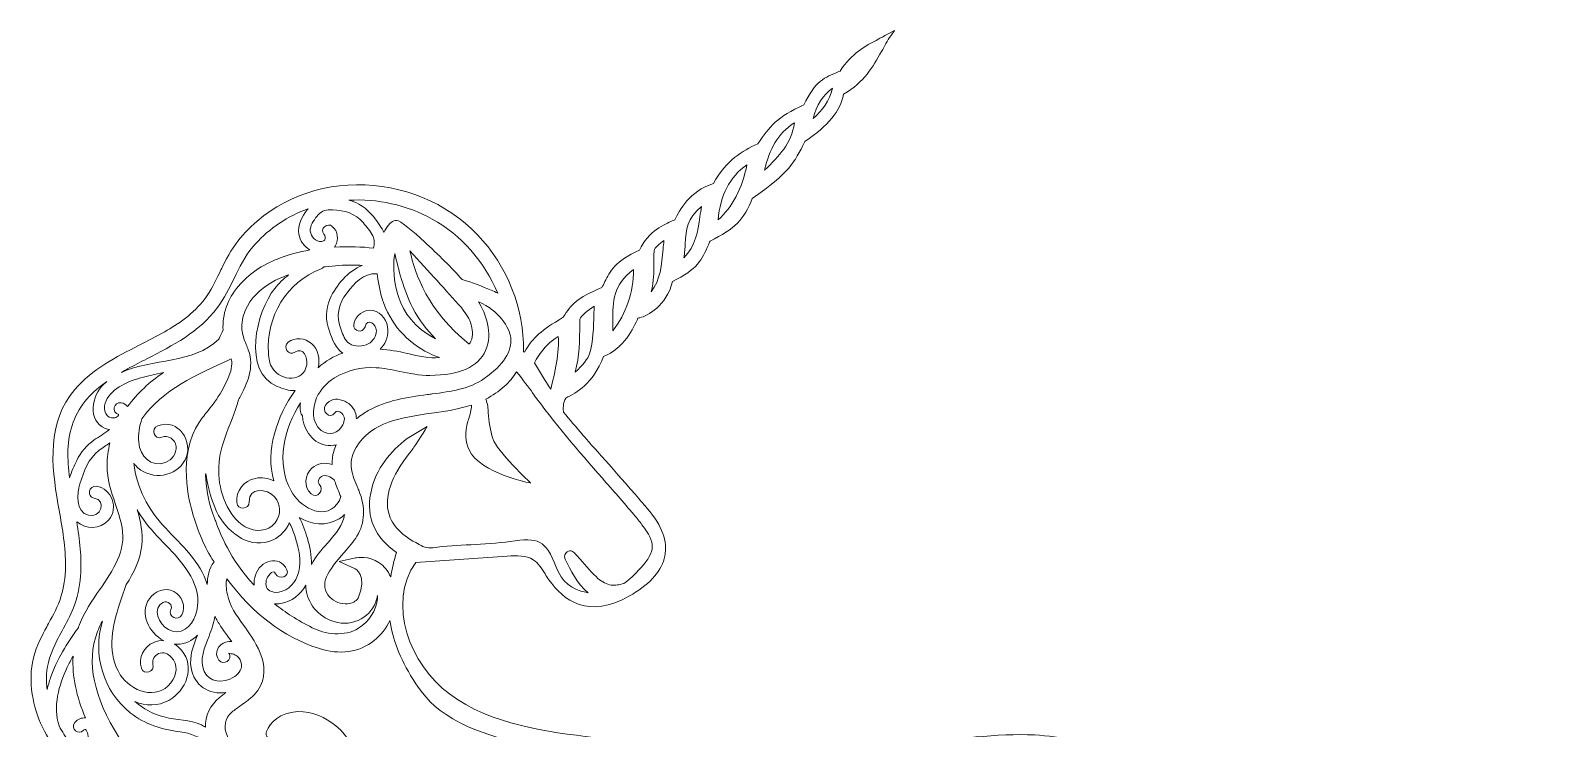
# Model space of a CAD drawing. Header units: millimetres. Extents: x -506 to 1905, y 150 to 589.
# Drawn here: x -85 to 295.2, y 409.1 to 584.1 of the extents above; entities that cross this region are included whole.
import ezdxf

# ---------------------------------------------------------------- set-up
doc = ezdxf.new("R2010")
doc.units = ezdxf.units.MM
doc.header["$MEASUREMENT"] = 0
doc.layers.add('Layer 3', color=7, linetype='Continuous')

msp = doc.modelspace()

# ---------------------------------------------------------------- linework, layer by layer
at = {"layer": 'Layer 3', "lineweight": 0}
for points, knots in [([(295.5, 248.21), (293.46, 256), (285.79, 261.41), (278.04, 260.54), (276.27, 260.34), (274.54, 259.77), (272.9, 258.85), (272.65, 258.71), (272.63, 258.49), (272.63, 258.4), (272.65, 258.02), (273.02, 257.85), (274.11, 257.37), (276.19, 256.44), (280.52, 254.51), (282.02, 250.46), (283.47, 246.56), (282.48, 242.79), (279.44, 240.6), (276.29, 238.34), (271.71, 237.93), (268.02, 239.58), (264.29, 241.25), (261.12, 244.83), (259.33, 249.4), (257.29, 254.63), (257.27, 260.26), (257.59, 265.59), (257.95, 265.58), (258.3, 265.58), (258.66, 265.58), (266.67, 265.58), (273.69, 268.81), (278.08, 274.58), (282.34, 280.18), (283.41, 287.86), (280.88, 294.62), (278.42, 301.19), (272.5, 306.19), (265.43, 307.66), (263.76, 308.01), (262, 308.14), (260.18, 308.07), (259.97, 308.06), (259.81, 307.95), (259.74, 307.78), (259.59, 307.43), (259.85, 307.13), (260.62, 306.26), (262.49, 304.13), (266.38, 299.71), (263.42, 295.2), (260.51, 290.76), (254.03, 290.63), (249.69, 293.06), (244.98, 295.69), (242.36, 301.15), (242.68, 307.66), (242.99, 313.99), (245.86, 319.77), (248.63, 325.36), (251.23, 330.62), (254.06, 336.95), (255.35, 344.08), (256.54, 350.68), (256.85, 357.63), (256.26, 364.18), (255.63, 371.06), (253.75, 376.9), (250.68, 381.53), (247.82, 385.82), (243.72, 389.54), (238.83, 392.29), (232.97, 395.58), (225.92, 397.17), (217.88, 397.03), (211, 396.91), (203.72, 395.49), (196.84, 392.93), (189.83, 400.45), (181.63, 404.64), (176.26, 406.07), (173.19, 406.88), (169.96, 407.37), (166.64, 407.52), (157.2, 407.95), (146.61, 406.5), (137.27, 405.22), (136.17, 405.07), (135.07, 404.92), (133.99, 404.78), (131.76, 404.48), (129.27, 404.09), (126.87, 403.72), (120.43, 402.72), (113.77, 401.69), (110.32, 401.98), (104.73, 402.46), (99.74, 402.86), (94.91, 403.25), (80.86, 404.38), (69.77, 405.28), (56.22, 406.91), (44.75, 408.28), (30.48, 409.99), (19.98, 417.79), (10.12, 425.1), (4.27, 440.41), (11.55, 450.77), (11.55, 450.77), (34.46, 452.33), (34.46, 452.33), (36.97, 452.5), (39.2, 452.55), (40.98, 451.41), (42.27, 450.58), (43.09, 449.26), (43.96, 447.86), (44.26, 447.37), (44.58, 446.86), (44.92, 446.38), (48.48, 441.29), (54.87, 436.47), (65.16, 442.35), (65.36, 442.42), (66.54, 443.18), (66.66, 443.26), (71.13, 446.17), (73.64, 449.45), (74.1, 453), (74.58, 456.73), (72.89, 460.66), (68.93, 465.03), (68.93, 465.03), (68.92, 465.02), (68.92, 465.02), (68.59, 465.47), (67.31, 466.94), (62.3, 472.65), (57.26, 478.4), (55.94, 479.86), (55.5, 480.24), (55.5, 480.24), (55.51, 480.25), (55.51, 480.25), (54.81, 481.06), (54.15, 481.84), (53.5, 482.58), (51.69, 484.7), (50.12, 486.52), (48.59, 488.43), (48.51, 488.87), (48.4, 490.91), (49.13, 491.92), (49.13, 491.92), (49.19, 491.95), (49.19, 491.95), (51.86, 493.3), (55.89, 495.34), (58.61, 502.34), (63.63, 504.28), (66.24, 509.54), (67.21, 511.98), (67.35, 511.99), (67.52, 512.01), (67.73, 512.06), (69.52, 512.5), (74.45, 514.98), (75.9, 521.15), (82.16, 524.1), (83.3, 526.71), (84.88, 530.31), (85.01, 530.62), (85.15, 530.94), (85.3, 531.27), (91.5, 534.3), (93.9, 536.73), (95.89, 541.96), (105.15, 548.42), (106.35, 550.74), (109.09, 556.25), (114.91, 560.13), (117.99, 563.89), (118.76, 568.06), (124.04, 571.17), (126.11, 574.88), (128.29, 578.81), (129, 580.1), (129.74, 581.42), (130.6, 582.73), (130.6, 582.73), (131.49, 584.07), (131.49, 584.07), (131.49, 584.07), (130.09, 583.28), (130.09, 583.28), (129.21, 582.78), (128.37, 582.34), (127.56, 581.91), (123.96, 580.02), (120.85, 578.38), (117.89, 573.83), (117.89, 573.83), (117.61, 573.72), (117.61, 573.72), (113.95, 572.3), (111.73, 571.44), (108.8, 565.37), (102.18, 562.48), (100.18, 559.91), (97.31, 555.67), (93.22, 553.74), (89.55, 551.63), (86.13, 545.73), (80.13, 543.68), (77.73, 539.1), (76.44, 536.58), (76.33, 536.52), (76.07, 536.41), (75.85, 536.31), (74.06, 535.57), (69.9, 533.83), (67.59, 528.96), (61.59, 526.39), (60.14, 523.47), (58.98, 521.12), (58.72, 520.58), (58.47, 520.08), (58.19, 519.61), (51.78, 516.87), (50.71, 515.62), (48.49, 512.17), (42.81, 508.76), (41.22, 507.36), (38.77, 503.45), (38.7, 503.51), (38.64, 503.57), (38.57, 503.64), (38.73, 514.37), (34.53, 525.02), (27.01, 532.87), (19.3, 540.92), (8.24, 545.48), (-3.31, 545.39), (-14.72, 545.29), (-25.59, 540.28), (-32.4, 531.99), (-34.06, 529.97), (-35.52, 527.63), (-36.88, 524.84), (-37.13, 524.32), (-37.38, 523.8), (-37.63, 523.27), (-38.66, 521.09), (-39.73, 518.83), (-41.2, 516.88), (-44.11, 513.02), (-48.14, 510.41), (-51.33, 508.56), (-53.39, 507.37), (-55.58, 506.25), (-57.71, 505.17), (-63.51, 502.22), (-69.51, 499.17), (-73.84, 494.11), (-80.91, 485.87), (-79.74, 475.02), (-78.08, 465.5), (-77.99, 464.94), (-77.89, 464.37), (-77.79, 463.81), (-76.97, 459.2), (-76.13, 454.44), (-76.19, 449.71), (-76.23, 446.96), (-76.62, 444.4), (-77.35, 442.1), (-78.09, 439.78), (-79.29, 437.6), (-80.45, 435.49), (-80.76, 434.92), (-81.07, 434.36), (-81.37, 433.79), (-82.51, 431.66), (-83.89, 428.81), (-84.47, 425.71), (-85.01, 422.82), (-84.97, 419.75), (-84.34, 416.57), (-83.27, 411.11), (-80.54, 405.79), (-76.23, 400.77), (-73.12, 397.14), (-69.46, 394.05), (-65.92, 391.05), (-64.93, 390.21), (-63.9, 389.35), (-62.9, 388.48), (-57.45, 383.75), (-54.56, 378.89), (-54.05, 373.62), (-53.52, 368.02), (-56.19, 362.85), (-60.86, 360.46), (-65.32, 358.18), (-70.35, 359.72), (-73.09, 364.2), (-74.36, 366.26), (-74.62, 368.75), (-74.8, 370.39), (-74.93, 371.62), (-74.98, 372.13), (-75.4, 372.27), (-75.52, 372.31), (-75.75, 372.34), (-76.01, 372.08), (-78.95, 369.06), (-79.67, 364.36), (-77.95, 359.5), (-76.48, 355.34), (-73.25, 351.6), (-68.87, 348.97), (-60.42, 343.9), (-49.74, 344.65), (-42.3, 350.84), (-38.79, 353.76), (-36.22, 357.51), (-34.83, 361.72), (-33.71, 360.47), (-32.5, 359.27), (-31.34, 358.11), (-29.4, 356.19), (-27.4, 354.2), (-25.77, 351.97), (-22.15, 347.02), (-20.34, 340.82), (-18.93, 335.39), (-17.36, 329.35), (-15.8, 322.35), (-17.16, 315.74), (-17.88, 312.19), (-18.94, 308.64), (-19.97, 305.21), (-20.75, 302.61), (-21.55, 299.93), (-22.21, 297.25), (-23.11, 293.59), (-23.56, 290.55), (-23.68, 287.39), (-23.93, 281.03), (-12.21, 275.57), (-1.88, 270.76), (0.69, 269.56), (3.12, 268.43), (5.21, 267.36), (5.84, 267.03), (6.58, 266.71), (7.35, 266.37), (8.83, 265.72), (10.49, 264.99), (11.58, 264.13), (11.57, 261.7), (11.34, 258.23), (11.11, 255.13), (10.77, 250.51), (10.65, 245.33), (10.54, 240.32), (10.42, 235.22), (10.76, 223.67), (8.92, 219.12), (8.6, 218.34), (7.84, 216.4), (7.27, 215.13), (7.08, 214.72), (6.92, 214.36), (6.81, 214.11), (5.03, 210.02), (2.73, 206.06), (0.51, 202.24), (-4.65, 193.38), (-9.52, 185), (-8.48, 175.02), (-8.46, 174.8), (-8.44, 174.59), (-8.42, 174.39), (-8.34, 173.28), (-8.27, 172.33), (-7.27, 171.47), (-6.22, 170.56), (-4.46, 170.28), (-3.05, 170.04), (-2.83, 170.01), (-2.62, 169.97), (-2.42, 169.94), (2.2, 169.12), (8.31, 169.76), (13.5, 171.6), (19.77, 173.83), (24.15, 177.61), (25.84, 182.22), (26.24, 183.32), (26.5, 184.49), (26.76, 185.61), (27.2, 187.54), (27.61, 189.37), (28.67, 190.92), (29.23, 191.75), (30, 192.57), (30.75, 193.36), (32.91, 195.65), (35.15, 198.02), (33, 201.21), (32.6, 201.81), (32.05, 202.36), (31.34, 202.9), (27.29, 205.92), (27.56, 211.46), (28.14, 216.41), (28.14, 216.41), (32.91, 257.6), (32.91, 257.6), (45.51, 255.01), (55.38, 257.06), (63.92, 264.03), (71.54, 270.24), (74, 282.88), (74.57, 286.64), (75.27, 289.56), (74.84, 292.1), (73.27, 294.19), (70.88, 297.37), (65.71, 299.43), (59.43, 299.71), (56.26, 299.86), (53.4, 298.73), (51.79, 296.69), (50.52, 295.1), (50.07, 293.09), (49.63, 291.15), (49.47, 290.42), (49.3, 289.66), (49.08, 288.94), (47.87, 284.85), (44.92, 281.28), (41.15, 279.25), (48.47, 287.05), (48.01, 288.4), (46.81, 292.01), (46.54, 292.81), (46.23, 293.72), (45.97, 294.86), (45.77, 295.74), (45.54, 296.65), (45.33, 297.53), (43.94, 303.08), (42.52, 308.81), (45.23, 313.4), (51.55, 308.25), (61.43, 306.9), (72.44, 309.72), (76.49, 310.75), (80.48, 312.2), (84.34, 313.6), (89.3, 315.39), (94.42, 317.25), (99.67, 318.23), (101.92, 318.65), (104.53, 318.95), (106.8, 318.01), (108.8, 317.18), (110.35, 315.44), (111.72, 313.9), (111.72, 313.9), (141.3, 280.71), (141.3, 280.71), (142.84, 278.97), (144.6, 277.01), (145.22, 274.63), (145.99, 271.64), (144.86, 268.39), (143.96, 265.78), (136.77, 245.09), (129.34, 223.69), (115.6, 206.07), (113.52, 203.4), (111.26, 200.76), (109.06, 198.21), (103.38, 191.6), (97.49, 184.76), (94.25, 176.66), (93.73, 175.36), (94.3, 173.77), (95.51, 173.1), (101.45, 169.86), (110.88, 167.89), (118.96, 168.2), (120.82, 168.27), (130.3, 168.89), (134.96, 174.12), (137.21, 176.3), (138.75, 178.82), (139.54, 181.61), (139.84, 182.69), (140.07, 183.87), (140.3, 185.02), (141.03, 188.71), (141.78, 192.53), (145.01, 193.69), (145.36, 193.82), (145.71, 193.92), (146.05, 194.01), (147.31, 194.37), (148.51, 194.71), (149.14, 196.32), (149.89, 198.24), (149.56, 200.34), (149.15, 201.78), (148.86, 202.78), (148.47, 203.75), (148.09, 204.69), (147.83, 205.33), (147.56, 206), (147.33, 206.66), (146.65, 208.63), (146.98, 210.79), (147.3, 212.88), (147.34, 213.15), (147.38, 213.42), (147.42, 213.69), (147.85, 216.65), (148.27, 219.04), (148.74, 221.19), (150.43, 228.85), (153.22, 238.66), (159.85, 246.62), (160.66, 247.58), (161.52, 248.53), (162.42, 249.44), (163.74, 250.78), (165.18, 252.08), (166.56, 253.33), (169.62, 256.11), (172.79, 258.98), (175.06, 262.53), (176.78, 265.22), (177.78, 268.38), (177.87, 271.42), (177.97, 274.5), (177.14, 277.16), (175.46, 279.19), (179.93, 279.17), (183.71, 275.72), (185.55, 272.13), (187.62, 268.11), (188.05, 263.57), (188.37, 258.47), (189.16, 246.03), (189.52, 233.39), (189.45, 220.92), (189.41, 215.69), (189.23, 211.02), (187.34, 206.78), (185.99, 203.77), (183.81, 201.16), (181.69, 198.63), (181.04, 197.84), (180.36, 197.03), (179.71, 196.22), (173.94, 188.94), (169.92, 180.28), (168.09, 171.18), (167.75, 169.52), (167.55, 167.64), (168.59, 166.26), (169.62, 164.88), (171.48, 164.54), (173.16, 164.39), (175.09, 164.22), (177.03, 164.14), (178.96, 164.14), (188.56, 164.14), (198.09, 166.25), (206.8, 170.36), (207.76, 170.82), (208.6, 171.47), (209.22, 172.25), (211.72, 175.37), (209.95, 178.79), (208.23, 182.1), (207, 184.48), (205.73, 186.94), (205.9, 189.37), (206.09, 192.06), (207.93, 194.13), (209.89, 196.31), (210.73, 197.25), (211.61, 198.23), (212.34, 199.27), (213.37, 200.74), (216.61, 206.09), (214.98, 213.22), (214.52, 216.33), (213.51, 219.68), (212.06, 222.93), (211.22, 224.8), (210.31, 226.67), (209.43, 228.49), (206.85, 233.79), (204.18, 239.28), (203.15, 245.21), (200.96, 257.85), (206.47, 271.34), (211.34, 283.24), (212.61, 286.35), (213.82, 289.3), (214.82, 292.06), (215.17, 287.49), (215.85, 282.49), (216.9, 276.53), (218.9, 265.27), (221.41, 256.47), (224.8, 248.81), (229.11, 239.05), (234.72, 231.56), (241.93, 225.91), (249.08, 220.32), (257.15, 217.27), (265.26, 217.11), (273.76, 216.93), (281.96, 219.81), (287.75, 225.01), (294.56, 231.11), (297.6, 240.22), (295.5, 248.21)], [0, 0, 0, 0, 1, 1, 1, 2, 2, 2, 3, 3, 3, 4, 4, 4, 5, 5, 5, 6, 6, 6, 7, 7, 7, 8, 8, 8, 9, 9, 9, 10, 10, 10, 11, 11, 11, 12, 12, 12, 13, 13, 13, 14, 14, 14, 15, 15, 15, 16, 16, 16, 17, 17, 17, 18, 18, 18, 19, 19, 19, 20, 20, 20, 21, 21, 21, 22, 22, 22, 23, 23, 23, 24, 24, 24, 25, 25, 25, 26, 26, 26, 27, 27, 27, 28, 28, 28, 29, 29, 29, 30, 30, 30, 31, 31, 31, 32, 32, 32, 33, 33, 33, 34, 34, 34, 35, 35, 35, 36, 36, 36, 37, 37, 37, 38, 38, 38, 39, 39, 39, 40, 40, 40, 41, 41, 41, 42, 42, 42, 43, 43, 43, 44, 44, 44, 45, 45, 45, 46, 46, 46, 47, 47, 47, 48, 48, 48, 49, 49, 49, 50, 50, 50, 51, 51, 51, 52, 52, 52, 53, 53, 53, 54, 54, 54, 55, 55, 55, 56, 56, 56, 57, 57, 57, 58, 58, 58, 59, 59, 59, 60, 60, 60, 61, 61, 61, 62, 62, 62, 63, 63, 63, 64, 64, 64, 65, 65, 65, 66, 66, 66, 67, 67, 67, 68, 68, 68, 69, 69, 69, 70, 70, 70, 71, 71, 71, 72, 72, 72, 73, 73, 73, 74, 74, 74, 75, 75, 75, 76, 76, 76, 77, 77, 77, 78, 78, 78, 79, 79, 79, 80, 80, 80, 81, 81, 81, 82, 82, 82, 83, 83, 83, 84, 84, 84, 85, 85, 85, 86, 86, 86, 87, 87, 87, 88, 88, 88, 89, 89, 89, 90, 90, 90, 91, 91, 91, 92, 92, 92, 93, 93, 93, 94, 94, 94, 95, 95, 95, 96, 96, 96, 97, 97, 97, 98, 98, 98, 99, 99, 99, 100, 100, 100, 101, 101, 101, 102, 102, 102, 103, 103, 103, 104, 104, 104, 105, 105, 105, 106, 106, 106, 107, 107, 107, 108, 108, 108, 109, 109, 109, 110, 110, 110, 111, 111, 111, 112, 112, 112, 113, 113, 113, 114, 114, 114, 115, 115, 115, 116, 116, 116, 117, 117, 117, 118, 118, 118, 119, 119, 119, 120, 120, 120, 121, 121, 121, 122, 122, 122, 123, 123, 123, 124, 124, 124, 125, 125, 125, 126, 126, 126, 127, 127, 127, 128, 128, 128, 129, 129, 129, 130, 130, 130, 131, 131, 131, 132, 132, 132, 133, 133, 133, 134, 134, 134, 135, 135, 135, 136, 136, 136, 137, 137, 137, 138, 138, 138, 139, 139, 139, 140, 140, 140, 141, 141, 141, 142, 142, 142, 143, 143, 143, 144, 144, 144, 145, 145, 145, 146, 146, 146, 147, 147, 147, 148, 148, 148, 149, 149, 149, 150, 150, 150, 151, 151, 151, 152, 152, 152, 153, 153, 153, 154, 154, 154, 155, 155, 155, 156, 156, 156, 157, 157, 157, 158, 158, 158, 159, 159, 159, 160, 160, 160, 161, 161, 161, 162, 162, 162, 163, 163, 163, 164, 164, 164, 165, 165, 165, 166, 166, 166, 167, 167, 167, 168, 168, 168, 169, 169, 169, 170, 170, 170, 171, 171, 171, 172, 172, 172, 173, 173, 173, 174, 174, 174, 175, 175, 175, 176, 176, 176, 177, 177, 177, 178, 178, 178, 179, 179, 179, 180, 180, 180, 181, 181, 181, 182, 182, 182, 183, 183, 183, 184, 184, 184, 185, 185, 185, 186, 186, 186, 187, 187, 187, 188, 188, 188, 189, 189, 189, 190, 190, 190, 191, 191, 191, 192, 192, 192, 193, 193, 193, 194, 194, 194, 195, 195, 195, 196, 196, 196, 197, 197, 197, 198, 198, 198, 199, 199, 199, 200, 200, 200, 201, 201, 201, 202, 202, 202, 203, 203, 203, 204, 204, 204, 205, 205, 205, 206, 206, 206, 207, 207, 207, 208, 208, 208, 209, 209, 209, 210, 210, 210, 211, 211, 211, 211]), ([(116.02, 569.58), (115.27, 566.39), (113.35, 564.01), (111.17, 561.94), (111.78, 565.35), (113.77, 568), (116.02, 569.58)], [0, 0, 0, 0, 1, 1, 1, 2, 2, 2, 2]), ([(106.44, 560.89), (105.73, 555.65), (102.71, 552.67), (98.97, 549.06), (100.22, 554.3), (102.17, 558.12), (106.44, 560.89)], [0, 0, 0, 0, 1, 1, 1, 2, 2, 2, 2]), ([(94.54, 550.39), (93.43, 544.57), (90.85, 539.63), (87.33, 536.57), (87.83, 542.75), (90.2, 547.3), (94.54, 550.39)], [0, 0, 0, 0, 1, 1, 1, 2, 2, 2, 2]), ([(15.7, 536.79), (22.94, 532.8), (28.8, 526.12), (32.1, 518.21), (31.53, 518.48), (30.97, 518.72), (30.44, 518.96), (28.21, 519.93), (25.84, 520.81), (23.21, 521.66), (20.73, 524.39), (17.11, 527.99), (13.72, 531.1), (7.47, 536.83), (6.9, 536.63), (6.1, 536.34), (5.11, 535.99), (4.26, 534.85), (3.58, 533.38), (3.31, 534.01), (2.94, 534.62), (2.56, 535.18), (1.16, 537.27), (-0.47, 539.34), (-2.72, 540.55), (-3.5, 540.97), (-4.33, 541.27), (-5.19, 541.5), (1.94, 541.94), (9.26, 540.34), (15.7, 536.79)], [0, 0, 0, 0, 1, 1, 1, 2, 2, 2, 3, 3, 3, 4, 4, 4, 5, 5, 5, 6, 6, 6, 7, 7, 7, 8, 8, 8, 9, 9, 9, 10, 10, 10, 10]), ([(79.1, 530.62), (79.33, 534.21), (79.51, 536.94), (83.18, 539.91), (83.02, 539.09), (82.9, 538.24), (82.77, 537.37), (82.23, 533.66), (81.72, 530.11), (78.76, 527.06), (78.95, 528.33), (79.03, 529.52), (79.1, 530.62)], [0, 0, 0, 0, 1, 1, 1, 2, 2, 2, 3, 3, 3, 4, 4, 4, 4]), ([(-60.64, 499.24), (-59.09, 500.1), (-57.44, 500.94), (-55.84, 501.76), (-49.36, 505.08), (-42.64, 508.51), (-38.14, 514.6), (-36.43, 516.91), (-35.18, 519.46), (-33.96, 521.93), (-32.63, 524.66), (-31.24, 527.48), (-29.27, 529.82), (-25.9, 533.82), (-21.41, 537.01), (-16.27, 539.05), (-15.99, 539.17), (-15.7, 539.27), (-15.41, 539.38), (-15.48, 539.3), (-15.55, 539.22), (-15.61, 539.13), (-16.99, 537.38), (-18.14, 535.29), (-17.73, 532.99), (-17.44, 531.35), (-16.4, 529.92), (-15.01, 529.05), (-17.62, 528.58), (-20.27, 527.87), (-22.91, 526.86), (-26.86, 525.35), (-30.39, 522.91), (-32.85, 519.99), (-35.62, 516.7), (-36.95, 512.92), (-36.72, 509), (-37.06, 508.31), (-37.37, 507.59), (-37.7, 506.9), (-37.74, 506.82), (-37.76, 506.75), (-37.79, 506.67), (-44.19, 500.41), (-54.44, 501.96), (-62.18, 498.37), (-61.66, 498.67), (-61.15, 498.96), (-60.64, 499.24)], [0, 0, 0, 0, 1, 1, 1, 2, 2, 2, 3, 3, 3, 4, 4, 4, 5, 5, 5, 6, 6, 6, 7, 7, 7, 8, 8, 8, 9, 9, 9, 10, 10, 10, 11, 11, 11, 12, 12, 12, 13, 13, 13, 14, 14, 14, 15, 15, 15, 16, 16, 16, 16]), ([(-14.86, 534.27), (-14.71, 535.6), (-13.74, 536.87), (-12.87, 537.83), (-11.8, 539.02), (-10.86, 539.16), (-9.3, 539.11), (-6.3, 539), (-3.57, 538.18), (-1.57, 535.84), (-0.72, 534.85), (0.21, 533.72), (0.82, 532.56), (1.34, 531.56), (1.19, 530.54), (1.01, 529.5), (-1.87, 529.82), (-5.2, 529.98), (-8.78, 529.78), (-8.72, 529.86), (-8.67, 529.93), (-8.62, 530.02), (-7.7, 531.62), (-7.92, 533.72), (-9.34, 534.95), (-10.56, 536), (-12.56, 534.34), (-11.5, 533.01), (-10.68, 531.99), (-11.17, 530.92), (-12.57, 531.2), (-13.96, 531.47), (-15.01, 532.87), (-14.86, 534.27)], [0, 0, 0, 0, 1, 1, 1, 2, 2, 2, 3, 3, 3, 4, 4, 4, 5, 5, 5, 6, 6, 6, 7, 7, 7, 8, 8, 8, 9, 9, 9, 10, 10, 10, 11, 11, 11, 11]), ([(10.11, 528.79), (14.85, 523.64), (19.17, 518.88), (22.99, 514.6), (22.99, 514.6), (23.27, 514.22), (23.27, 514.22), (24.24, 512.9), (25.08, 511.76), (25.46, 510.32), (25.68, 509.52), (26.1, 507.5), (25.4, 506.17), (25.25, 505.89), (25.1, 505.64), (24.94, 505.4), (14.54, 513.9), (11.43, 522.93), (10.11, 528.79)], [0, 0, 0, 0, 1, 1, 1, 2, 2, 2, 3, 3, 3, 4, 4, 4, 5, 5, 5, 6, 6, 6, 6]), ([(71.22, 525.43), (71.21, 526.55), (71.19, 527.61), (71.32, 528.8), (71.42, 529.67), (72.51, 530.55), (73.74, 531.38), (73.66, 530.69), (73.6, 530.01), (73.55, 529.33), (73.19, 525.22), (72.87, 521.54), (70.55, 518.55), (71.27, 521.4), (71.24, 523.44), (71.22, 525.43)], [0, 0, 0, 0, 1, 1, 1, 2, 2, 2, 3, 3, 3, 4, 4, 4, 5, 5, 5, 5]), ([(-9.89, 516.84), (-11.09, 514.13), (-11.07, 511.44), (-10.09, 508.67), (-9.35, 506.62), (-8.53, 504.45), (-6.7, 503.22), (-9.04, 502.43), (-11.09, 501.2), (-12.86, 499.53), (-12.43, 501.66), (-12.84, 504.11), (-14.55, 505.58), (-16.16, 506.97), (-18.69, 507.31), (-20.39, 505.92), (-21.86, 504.72), (-20.33, 502.38), (-18.7, 503.46), (-16.57, 504.87), (-15.48, 501.93), (-15.76, 500.26), (-16.51, 495.76), (-22.17, 496.1), (-24.34, 499.4), (-25.07, 500.52), (-25.29, 501.89), (-25.37, 503.22), (-25.91, 512.46), (-20.81, 520.94), (-12.15, 524.32), (-11.88, 524.42), (-11.68, 524.59), (-11.54, 524.78), (-11.38, 524.8), (-11.23, 524.82), (-11.07, 524.84), (-8.81, 525.11), (-6.54, 525.25), (-4.31, 525.25), (-3.48, 525.25), (-2.65, 525.22), (-1.83, 525.18), (-5.45, 523.79), (-8.38, 520.24), (-9.89, 516.84)], [0, 0, 0, 0, 1, 1, 1, 2, 2, 2, 3, 3, 3, 4, 4, 4, 5, 5, 5, 6, 6, 6, 7, 7, 7, 8, 8, 8, 9, 9, 9, 10, 10, 10, 11, 11, 11, 12, 12, 12, 13, 13, 13, 14, 14, 14, 15, 15, 15, 15]), ([(10.76, 514.6), (12.38, 511.32), (14.44, 508.98), (16.51, 506.81), (5.99, 512.13), (5.72, 522.61), (6.17, 527.26), (6.22, 527.57), (6.28, 527.86), (6.33, 528.14), (7.25, 524.11), (8.44, 519.29), (10.76, 514.6)], [0, 0, 0, 0, 1, 1, 1, 2, 2, 2, 3, 3, 3, 4, 4, 4, 4]), ([(-30.39, 504), (-30.56, 504.48), (-30.75, 504.94), (-30.93, 505.39), (-31.46, 506.72), (-31.92, 507.86), (-32, 509.14), (-32.1, 510.68), (-31.8, 512.31), (-31.15, 513.86), (-29.88, 516.87), (-27.41, 519.41), (-24, 521.22), (-22.86, 521.82), (-21.63, 522.35), (-20.3, 522.82), (-21.57, 521.8), (-22.74, 520.65), (-23.77, 519.37), (-28.42, 513.58), (-32.01, 498.55), (-23.15, 494.84), (-21.75, 494.26), (-20.18, 493.75), (-18.65, 493.8), (-23.3, 487.38), (-26.13, 478.81), (-24.03, 471.18), (-25.44, 471.87), (-27.04, 472.14), (-28.63, 471.82), (-31.49, 471.23), (-33.5, 468.68), (-33.31, 465.76), (-33.18, 463.75), (-30.08, 463.95), (-30.19, 465.96), (-30.4, 469.67), (-25.58, 469.28), (-23.8, 467.2), (-22.21, 465.32), (-22.11, 462.65), (-23.63, 460.71), (-25.47, 458.36), (-28.67, 458.31), (-31.14, 459.68), (-33.44, 460.96), (-35.04, 463.32), (-36.1, 465.67), (-38.47, 470.94), (-38.23, 476.56), (-36.3, 481.92), (-35.15, 485.13), (-33.74, 488.25), (-32.87, 491.51), (-32.77, 491.7), (-32.65, 491.89), (-32.55, 492.09), (-30.67, 495.55), (-28.79, 499.61), (-30.39, 504)], [0, 0, 0, 0, 1, 1, 1, 2, 2, 2, 3, 3, 3, 4, 4, 4, 5, 5, 5, 6, 6, 6, 7, 7, 7, 8, 8, 8, 9, 9, 9, 10, 10, 10, 11, 11, 11, 12, 12, 12, 13, 13, 13, 14, 14, 14, 15, 15, 15, 16, 16, 16, 17, 17, 17, 18, 18, 18, 19, 19, 19, 20, 20, 20, 20]), ([(10.16, 506.25), (12.56, 504.24), (15.15, 502.92), (17.48, 502.06), (14.93, 501.86), (12.33, 502.4), (9.55, 503.07), (7.09, 503.67), (4.79, 504.05), (2.64, 504.21), (3.88, 505.39), (4.66, 507.02), (4.59, 509), (4.51, 511.17), (3.11, 513.41), (0.88, 513.88), (-1.4, 514.36), (-3.65, 512.62), (-3.95, 510.37), (-4.19, 508.51), (-1.69, 508.07), (-1.15, 509.81), (-0.43, 512.11), (1.65, 510.53), (1.69, 508.82), (1.72, 507.46), (0.84, 506.16), (-0.32, 505.52), (-1.67, 504.77), (-3.73, 504.73), (-5.06, 505.57), (-6.22, 506.3), (-6.67, 507.79), (-7.14, 509), (-8.5, 512.51), (-7.9, 515.34), (-5.66, 518.33), (-3.98, 520.58), (-1.43, 523.33), (1.66, 523.05), (1.75, 523.04), (1.84, 523.04), (1.92, 523.05), (2.6, 515.92), (5.36, 510.28), (10.16, 506.25)], [0, 0, 0, 0, 1, 1, 1, 2, 2, 2, 3, 3, 3, 4, 4, 4, 5, 5, 5, 6, 6, 6, 7, 7, 7, 8, 8, 8, 9, 9, 9, 10, 10, 10, 11, 11, 11, 12, 12, 12, 13, 13, 13, 14, 14, 14, 15, 15, 15, 15]), ([(60.94, 511.04), (60.95, 516.42), (60.96, 520.13), (66.11, 524.11), (66.13, 518.43), (64.35, 513.19), (60.92, 508.75), (60.94, 509.53), (60.94, 510.29), (60.94, 511.04)], [0, 0, 0, 0, 1, 1, 1, 2, 2, 2, 3, 3, 3, 3]), ([(28.74, 496.83), (25.04, 494.2), (20.29, 493.57), (15.7, 492.97), (15.28, 492.91), (14.86, 492.86), (14.45, 492.8), (9.44, 492.12), (4.26, 491.41), (-0.33, 488.78), (-1.17, 488.3), (-2.22, 487.62), (-3.31, 486.74), (-3.31, 487.28), (-3.4, 487.83), (-3.59, 488.36), (-4.1, 489.76), (-5.31, 490.84), (-6.69, 491.33), (-8.48, 491.97), (-9.96, 491.64), (-11.05, 490.14), (-12.19, 488.57), (-9.88, 486.59), (-8.77, 488.17), (-8.29, 488.86), (-7.65, 488.69), (-7, 488.14), (-6.1, 487.38), (-6.21, 486.19), (-6.71, 485.22), (-7.79, 483.12), (-10.25, 482.3), (-12.16, 483.83), (-14.58, 485.78), (-14.37, 489.17), (-13.29, 492.03), (-12.26, 494.11), (-10.76, 495.76), (-8.79, 496.97), (-5.69, 498.87), (-2.07, 499.76), (1.68, 499.55), (3.54, 499.44), (5.57, 499.02), (7.54, 498.62), (10.03, 498.11), (12.59, 497.58), (15.08, 497.6), (22.53, 497.66), (27.24, 499.76), (29.08, 503.85), (31, 508.14), (29.08, 513.23), (27.32, 516.03), (32.39, 513.91), (35.07, 509.52), (35.35, 507.05), (35.75, 503.66), (33.53, 500.22), (28.74, 496.83)], [0, 0, 0, 0, 1, 1, 1, 2, 2, 2, 3, 3, 3, 4, 4, 4, 5, 5, 5, 6, 6, 6, 7, 7, 7, 8, 8, 8, 9, 9, 9, 10, 10, 10, 11, 11, 11, 12, 12, 12, 13, 13, 13, 14, 14, 14, 15, 15, 15, 16, 16, 16, 17, 17, 17, 18, 18, 18, 19, 19, 19, 20, 20, 20, 20]), ([(52.66, 510.86), (52.66, 510.86), (52.67, 511.7), (52.67, 511.7), (53.01, 512.53), (54.69, 513.92), (56.27, 514.98), (56.25, 514.3), (56.23, 513.63), (56.21, 512.97), (56.12, 509.61), (56.02, 506.14), (55.13, 503.05), (54.79, 501.86), (53.19, 500.02), (51.51, 498.4), (52.58, 502.58), (52.62, 506.08), (52.66, 510.86)], [0, 0, 0, 0, 1, 1, 1, 2, 2, 2, 3, 3, 3, 4, 4, 4, 5, 5, 5, 6, 6, 6, 6]), ([(42.07, 502.07), (44.05, 505), (45.04, 505.99), (47.27, 507.39), (47.6, 503.83), (46.37, 497.78), (45.38, 494.18), (44.01, 496.32), (42.59, 498.53), (41.33, 500.76), (41.41, 500.97), (41.6, 501.37), (42.07, 502.07)], [0, 0, 0, 0, 1, 1, 1, 2, 2, 2, 3, 3, 3, 4, 4, 4, 4]), ([(-54.6, 497.69), (-53.63, 497.91), (-52.65, 498.1), (-51.67, 498.3), (-55.11, 495.96), (-58.19, 493.19), (-60.64, 489.8), (-61.04, 490.27), (-61.58, 490.63), (-62.26, 490.77), (-64.15, 491.15), (-64.73, 488.22), (-62.85, 487.84), (-63.09, 487.89), (-62.78, 487.7), (-63.1, 487.41), (-63.4, 487.15), (-63.68, 486.99), (-64.09, 486.94), (-64.94, 486.83), (-65.68, 487.3), (-66.08, 488.04), (-66.99, 489.69), (-66.09, 491.64), (-64.94, 492.9), (-62.33, 495.73), (-58.23, 496.89), (-54.6, 497.69)], [0, 0, 0, 0, 1, 1, 1, 2, 2, 2, 3, 3, 3, 4, 4, 4, 5, 5, 5, 6, 6, 6, 7, 7, 7, 8, 8, 8, 9, 9, 9, 9]), ([(-53.09, 484.97), (-54.91, 484.28), (-53.92, 481.39), (-52.1, 482.1), (-50.43, 482.75), (-48.68, 481.62), (-48.49, 479.84), (-48.31, 478.09), (-49.52, 476.42), (-51.12, 475.81), (-54.78, 474.4), (-57.58, 477.38), (-57.84, 480.85), (-58, 482.86), (-57.7, 484.86), (-57.04, 486.74), (-51.94, 494), (-43.35, 497.84), (-35.02, 501.56), (-35.02, 501.56), (-34.65, 501.73), (-34.65, 501.73), (-34.3, 500.08), (-34.75, 498.53), (-35.52, 496.79), (-36.44, 494.69), (-37.56, 492.72), (-38.85, 490.93), (-39.36, 490.23), (-39.92, 489.53), (-40.46, 488.85), (-41.2, 487.92), (-41.96, 486.97), (-42.65, 485.95), (-48.28, 477.5), (-45.24, 465.88), (-44.17, 462.52), (-42.98, 458.75), (-41.5, 454.47), (-38.95, 450.93), (-40.36, 449.14), (-40.61, 447.14), (-40.68, 445.19), (-42.42, 450.97), (-47.16, 455.11), (-51.18, 459.39), (-55.52, 464.02), (-58.33, 469.51), (-59.11, 475.63), (-58.8, 475.21), (-58.45, 474.81), (-58.04, 474.45), (-54.5, 471.32), (-48.43, 472.13), (-46.25, 476.45), (-43.95, 480.98), (-47.86, 486.95), (-53.09, 484.97)], [0, 0, 0, 0, 1, 1, 1, 2, 2, 2, 3, 3, 3, 4, 4, 4, 5, 5, 5, 6, 6, 6, 7, 7, 7, 8, 8, 8, 9, 9, 9, 10, 10, 10, 11, 11, 11, 12, 12, 12, 13, 13, 13, 14, 14, 14, 15, 15, 15, 16, 16, 16, 17, 17, 17, 18, 18, 18, 19, 19, 19, 19]), ([(40.84, 493.26), (46.15, 485.72), (52.34, 478.66), (58.32, 471.84), (60.93, 468.88), (63.62, 465.81), (66.2, 462.74), (66.96, 461.84), (67.62, 461.01), (68.24, 460.2), (71.78, 455.51), (71.73, 453.69), (67.94, 449.39), (66.47, 447.72), (65.08, 446.43), (63.71, 445.46), (62.56, 445.17), (61.56, 444.93), (60.55, 445.09), (59.45, 445.26), (58.3, 445.84), (57.22, 446.76), (56.01, 447.8), (54.05, 450.07), (52.75, 451.57), (52.33, 452.05), (51.97, 452.46), (51.71, 452.75), (51.29, 453.22), (50.51, 454.08), (49.48, 453.41), (48.97, 453.07), (48.65, 452.34), (49.01, 451.58), (50.32, 448.85), (51.93, 445.48), (54.75, 443.17), (54.56, 443.2), (54.38, 443.23), (54.19, 443.27), (50.56, 443.96), (48.2, 445.97), (46.77, 449.59), (44.04, 456.55), (42.27, 456.99), (35.25, 456.01), (31.99, 455.56), (28.61, 455.37), (25.34, 455.19), (22.21, 455.03), (18.99, 454.85), (15.81, 454.44), (14.25, 454.24), (13.3, 454.76), (11.98, 455.48), (11.98, 455.48), (11.56, 455.71), (11.56, 455.71), (7.6, 457.83), (5.27, 460.51), (4.65, 463.7), (3.8, 468), (5.89, 473.24), (10.88, 479.29), (11.16, 479.63), (14.43, 484.8), (14.43, 484.8), (14.43, 484.8), (9.38, 481.81), (9.38, 481.81), (5.37, 478.53), (1.5, 474.59), (0.27, 468.07), (-0.88, 462), (1.3, 457.03), (6.74, 453.27), (6.14, 451.2), (5.64, 449.16), (5.29, 447.12), (4.61, 448.64), (3.65, 449.83), (2.42, 450.67), (-0.29, 452.52), (-3.18, 451.94), (-3.5, 451.87), (-3.5, 451.87), (-7.63, 450.95), (-7.63, 450.95), (-7.63, 450.95), (-3.76, 449.25), (-3.76, 449.25), (-3.62, 449.19), (-0.43, 447.66), (-2.88, 441.79), (-3.47, 440.96), (-4.36, 440.49), (-5.52, 440.39), (-7.14, 440.26), (-8.87, 440.89), (-9.93, 442.01), (-12.95, 445.2), (-10.35, 448.69), (-6.36, 453.27), (-5.12, 454.7), (-3.95, 456.04), (-3.18, 457.32), (-1.13, 460.73), (-0.98, 464.5), (-2.71, 468.84), (-2.88, 469.24), (-3.04, 469.65), (-3.21, 470.05), (-3.86, 471.6), (-4.54, 473.2), (-4.64, 474.78), (-4.74, 476.35), (-4.31, 478), (-3.38, 479.56), (0.46, 486.02), (8.13, 487.1), (15.54, 488.14), (17.15, 488.37), (18.67, 488.59), (20.17, 488.86), (22.13, 489.21), (23.88, 489.65), (25.49, 490.19), (25.62, 489.56), (25.3, 488.36), (24.85, 486.83), (24.78, 486.6), (24.71, 486.37), (24.65, 486.14), (23.79, 483.17), (23.94, 481.01), (24.91, 478.99), (27.81, 472.93), (40.35, 470.65), (40.35, 470.65), (40.35, 470.65), (31.72, 478.82), (30.87, 481.77), (30.27, 483.87), (29.84, 486.07), (29.74, 488.31), (29.7, 489.25), (29.59, 490.52), (29.12, 491.69), (30.85, 492.57), (32.37, 493.61), (33.74, 494.85), (34.96, 495.94), (36.01, 497.18), (36.83, 498.5), (38.51, 496.41), (39.86, 494.65), (40.84, 493.26)], [0, 0, 0, 0, 1, 1, 1, 2, 2, 2, 3, 3, 3, 4, 4, 4, 5, 5, 5, 6, 6, 6, 7, 7, 7, 8, 8, 8, 9, 9, 9, 10, 10, 10, 11, 11, 11, 12, 12, 12, 13, 13, 13, 14, 14, 14, 15, 15, 15, 16, 16, 16, 17, 17, 17, 18, 18, 18, 19, 19, 19, 20, 20, 20, 21, 21, 21, 22, 22, 22, 23, 23, 23, 24, 24, 24, 25, 25, 25, 26, 26, 26, 27, 27, 27, 28, 28, 28, 29, 29, 29, 30, 30, 30, 31, 31, 31, 32, 32, 32, 33, 33, 33, 34, 34, 34, 35, 35, 35, 36, 36, 36, 37, 37, 37, 38, 38, 38, 39, 39, 39, 40, 40, 40, 41, 41, 41, 42, 42, 42, 43, 43, 43, 44, 44, 44, 45, 45, 45, 46, 46, 46, 47, 47, 47, 48, 48, 48, 49, 49, 49, 50, 50, 50, 51, 51, 51, 52, 52, 52, 52]), ([(-75.58, 478.89), (-75.42, 483.88), (-73.78, 488.3), (-70.83, 491.69), (-69.37, 493.38), (-67.62, 494.82), (-65.81, 496.09), (-66.27, 495.7), (-66.73, 495.28), (-67.16, 494.81), (-69.99, 491.73), (-70.52, 485.17), (-65.36, 484.08), (-65.29, 484.06), (-65.22, 484.05), (-65.15, 484.04), (-66.36, 483.09), (-67.73, 482.33), (-69, 481.43), (-70.92, 480.09), (-72.38, 478.42), (-73.4, 476.3), (-74.05, 474.94), (-74.71, 473.45), (-75.21, 471.91), (-75.49, 474.24), (-75.65, 476.57), (-75.58, 478.89)], [0, 0, 0, 0, 1, 1, 1, 2, 2, 2, 3, 3, 3, 4, 4, 4, 5, 5, 5, 6, 6, 6, 7, 7, 7, 8, 8, 8, 9, 9, 9, 9]), ([(-14.66, 467.95), (-13.18, 466.57), (-11.17, 468.93), (-12.62, 470.33), (-13.21, 470.9), (-12.67, 471.95), (-12.07, 472.29), (-11.07, 472.87), (-9.68, 472.16), (-8.84, 471.48), (-8.52, 470.37), (-8.08, 469.31), (-7.65, 468.29), (-7.51, 467.95), (-7.37, 467.61), (-7.23, 467.27), (-7.37, 466.59), (-7.69, 465.93), (-8.19, 465.33), (-11.76, 461.02), (-17.65, 464.95), (-19.69, 468.67), (-23.55, 475.72), (-21.46, 484.21), (-17.32, 490.78), (-17.39, 490.03), (-17.39, 489.28), (-17.32, 488.54), (-17.27, 488.08), (-17.08, 487.74), (-16.82, 487.52), (-16.79, 487.06), (-16.73, 486.61), (-16.64, 486.15), (-15.94, 482.61), (-12.79, 479.47), (-8.97, 480.11), (-8.77, 480.15), (-8.57, 480.19), (-8.37, 480.25), (-8.6, 479.7), (-8.81, 479.14), (-8.98, 478.54), (-9.28, 477.51), (-9.42, 476.41), (-9.42, 475.3), (-11.16, 475.83), (-13.08, 475.7), (-14.48, 474.39), (-16.33, 472.65), (-16.55, 469.72), (-14.66, 467.95)], [0, 0, 0, 0, 1, 1, 1, 2, 2, 2, 3, 3, 3, 4, 4, 4, 5, 5, 5, 6, 6, 6, 7, 7, 7, 8, 8, 8, 9, 9, 9, 10, 10, 10, 11, 11, 11, 12, 12, 12, 13, 13, 13, 14, 14, 14, 15, 15, 15, 16, 16, 16, 17, 17, 17, 17]), ([(-80.79, 418.92), (-80.95, 420.19), (-81, 421.44), (-80.93, 422.67), (-80.78, 425.34), (-79.96, 428.06), (-78.33, 431.21), (-77.92, 432), (-77.48, 432.81), (-77.04, 433.61), (-76.04, 435.45), (-75, 437.35), (-74.2, 439.38), (-73.25, 441.84), (-72.65, 444.5), (-72.43, 447.27), (-72.06, 451.91), (-72.65, 456.47), (-73.4, 460.93), (-71.07, 459.05), (-67.58, 458.91), (-65.37, 461.42), (-62.78, 464.37), (-64.61, 469.23), (-68.46, 469.84), (-70.38, 470.15), (-70.98, 467.18), (-69.05, 466.87), (-65.76, 466.35), (-67.34, 461.78), (-70.42, 462.56), (-73.76, 463.41), (-73.3, 468.03), (-72.58, 470.45), (-71.65, 473.53), (-70.44, 476.79), (-67.81, 478.79), (-66.92, 479.48), (-65.97, 480.08), (-65.05, 480.71), (-65.55, 478.82), (-65.8, 476.93), (-65.8, 475.07), (-65.79, 471.64), (-64.74, 468.52), (-63.72, 465.51), (-63.07, 463.55), (-62.39, 461.54), (-62.03, 459.52), (-61.01, 453.63), (-64.21, 448.95), (-67.6, 443.99), (-69.51, 441.21), (-71.48, 438.33), (-72.69, 435.17), (-72.79, 434.92), (-72.89, 434.66), (-72.97, 434.4), (-75.77, 430.49), (-78.38, 426.46), (-79.96, 421.86), (-80.29, 420.91), (-80.57, 419.92), (-80.79, 418.92)], [0, 0, 0, 0, 1, 1, 1, 2, 2, 2, 3, 3, 3, 4, 4, 4, 5, 5, 5, 6, 6, 6, 7, 7, 7, 8, 8, 8, 9, 9, 9, 10, 10, 10, 11, 11, 11, 12, 12, 12, 13, 13, 13, 14, 14, 14, 15, 15, 15, 16, 16, 16, 17, 17, 17, 18, 18, 18, 19, 19, 19, 20, 20, 20, 21, 21, 21, 21]), ([(-20.72, 448.91), (-22.58, 452.91), (-27.5, 451.17), (-28.62, 447.56), (-28.87, 446.78), (-28.99, 445.92), (-28.95, 445.09), (-35.1, 451.63), (-37.44, 457.99), (-38.57, 461.08), (-38.71, 461.44), (-38.82, 461.76), (-38.92, 462.01), (-40.15, 465.17), (-40.87, 468.42), (-41.05, 471.69), (-41.29, 476.17), (-40.73, 467.64), (-37.83, 462.52), (-35.21, 457.9), (-29.63, 453.89), (-24.2, 456.42), (-22.28, 457.32), (-20.89, 458.87), (-20.13, 460.68), (-19.09, 458.86), (-18.46, 456.54), (-17.98, 454.66), (-17.3, 452.01), (-17.16, 449), (-18.48, 446.51), (-19.56, 444.46), (-22.16, 442.63), (-24.57, 443.44), (-25.9, 443.89), (-26.15, 445.05), (-25.88, 446.31), (-25.76, 446.87), (-24.27, 449.48), (-23.55, 447.93), (-22.75, 446.2), (-19.9, 447.16), (-20.72, 448.91)], [0, 0, 0, 0, 1, 1, 1, 2, 2, 2, 3, 3, 3, 4, 4, 4, 5, 5, 5, 6, 6, 6, 7, 7, 7, 8, 8, 8, 9, 9, 9, 10, 10, 10, 11, 11, 11, 12, 12, 12, 13, 13, 13, 14, 14, 14, 14]), ([(-58.23, 463.97), (-58.11, 463.76), (-57.99, 463.55), (-57.87, 463.34), (-54.91, 458.28), (-50.18, 454.74), (-46.68, 450.11), (-44.88, 447.74), (-43.35, 444.98), (-43.07, 441.96), (-42.8, 439.15), (-43.77, 435.67), (-46.23, 433.99), (-48.86, 432.19), (-52.36, 434.52), (-53.08, 437.3), (-53.41, 438.55), (-53.06, 440.2), (-51.73, 440.75), (-50.6, 441.23), (-49.2, 440.19), (-49.79, 438.96), (-50.64, 437.19), (-47.96, 435.89), (-47.05, 437.63), (-45.95, 439.73), (-46.94, 442.36), (-49.02, 443.46), (-51.22, 444.62), (-53.8, 443.59), (-55.18, 441.66), (-57.81, 437.98), (-55.3, 433.11), (-51.59, 431.14), (-52.42, 431.2), (-53.26, 431.08), (-54.07, 430.72), (-56.6, 429.62), (-57.96, 426.88), (-57.19, 424.24), (-56.64, 422.34), (-53.73, 423.35), (-54.28, 425.24), (-54.6, 426.33), (-53.88, 427.47), (-52.87, 427.91), (-51.74, 428.41), (-50.52, 427.87), (-49.7, 427.05), (-47.87, 425.24), (-48.28, 422.45), (-49.77, 420.58), (-53.34, 416.07), (-59.77, 418.43), (-62.47, 422.61), (-65.68, 427.59), (-64.65, 433.99), (-62.99, 439.31), (-62.38, 441.3), (-61.66, 443.26), (-60.96, 445.21), (-59.09, 448.17), (-57.52, 451.34), (-57.09, 455.03), (-56.73, 458.19), (-57.36, 461.13), (-58.23, 463.97)], [0, 0, 0, 0, 1, 1, 1, 2, 2, 2, 3, 3, 3, 4, 4, 4, 5, 5, 5, 6, 6, 6, 7, 7, 7, 8, 8, 8, 9, 9, 9, 10, 10, 10, 11, 11, 11, 12, 12, 12, 13, 13, 13, 14, 14, 14, 15, 15, 15, 16, 16, 16, 17, 17, 17, 18, 18, 18, 19, 19, 19, 20, 20, 20, 21, 21, 21, 22, 22, 22, 22]), ([(-15.6, 456.81), (-16.13, 458.49), (-16.72, 460.42), (-17.64, 462.05), (-14.61, 460.19), (-10.85, 459.66), (-7.6, 461.7), (-7.11, 462.01), (-6.66, 462.37), (-6.27, 462.76), (-6.55, 460.18), (-8.47, 457.98), (-10.34, 455.85), (-10.34, 455.85), (-10.63, 455.53), (-10.63, 455.53), (-12.02, 453.94), (-13.53, 452.22), (-14.59, 450.25), (-14.49, 452.48), (-14.92, 454.69), (-15.6, 456.81)], [0, 0, 0, 0, 1, 1, 1, 2, 2, 2, 3, 3, 3, 4, 4, 4, 5, 5, 5, 6, 6, 6, 7, 7, 7, 7]), ([(173.64, 266.73), (171.06, 262.06), (167.71, 258.38), (163.66, 255.8), (155.59, 250.66), (151.84, 243.2), (149.53, 236.03), (145.28, 235.48), (140.99, 236.95), (137.83, 239.8), (141.72, 248.95), (145.39, 258.8), (148.71, 269.14), (150.16, 273.66), (149.41, 277.41), (146.42, 280.6), (144.07, 283.1), (141.75, 285.73), (139.5, 288.29), (135.07, 293.29), (130.5, 298.47), (125.45, 303.03), (114, 313.39), (108.35, 326.89), (107.66, 345.51), (107.49, 350.03), (107.53, 354.63), (107.58, 359.08), (107.6, 361.01), (107.62, 363.2), (107.62, 365.31), (107.62, 365.31), (107.62, 368.57), (107.62, 368.57), (107.62, 368.57), (105.27, 366.31), (105.27, 366.31), (102.53, 363.69), (102.15, 352.2), (103.36, 343.07), (104.04, 337.92), (104.91, 332.91), (105.83, 327.57), (106.13, 325.82), (106.44, 324.02), (106.75, 322.21), (99.47, 322.63), (92.5, 320.34), (85.96, 317.95), (79.12, 315.44), (73.35, 313.43), (67.47, 311.79), (60.27, 309.79), (54.11, 312.48), (48.52, 315.93), (48.52, 315.93), (51.28, 318.67), (51.28, 318.67), (53.96, 321.32), (56.74, 324.07), (59.43, 326.76), (67.77, 335.09), (70.57, 345.41), (67.76, 357.43), (67.63, 357.95), (67.42, 358.36), (67.08, 358.99), (66.91, 359.3), (66.69, 359.7), (66.44, 360.21), (66.44, 360.21), (64.32, 364.5), (64.32, 364.5), (64.32, 364.5), (63.81, 359.74), (63.81, 359.74), (63.76, 359.19), (63.69, 358.76), (63.64, 358.41), (63.53, 357.73), (63.46, 357.23), (63.59, 356.66), (66.31, 344.68), (62.76, 334.77), (52.74, 326.37), (50.87, 324.8), (49.15, 323.06), (47.47, 321.36), (46.96, 320.85), (46.46, 320.33), (45.94, 319.82), (39.92, 313.83), (38.47, 306.41), (41.5, 297.15), (41.59, 296.89), (41.67, 296.63), (41.75, 296.36), (41.75, 296.36), (41.77, 296.31), (41.77, 296.31), (42.24, 294.82), (42.73, 293.28), (43.6, 291.9), (45.07, 289.59), (44.76, 287.62), (42.7, 286.06), (32.29, 278.18), (30.75, 266.66), (29.26, 255.52), (28.62, 250.71), (28.07, 245.84), (27.56, 240.98), (23.35, 238.45), (17.17, 239.39), (13.85, 243.13), (14.05, 248.26), (14.29, 253.44), (14.64, 258.56), (15.01, 264.03), (15.53, 269.59), (16.04, 274.96), (16.67, 281.73), (17.33, 288.73), (17.7, 295.64), (17.95, 300.39), (17.64, 305.39), (16.84, 310.28), (17.22, 310.28), (17.59, 310.3), (17.97, 310.34), (26.16, 311.18), (32.14, 318.53), (31.3, 326.72), (30.73, 332.22), (27.77, 336.91), (23.56, 339.85), (23.28, 340.05), (22.99, 340.23), (22.7, 340.41), (25.47, 340.51), (28.11, 341.54), (30.24, 343.38), (33.25, 345.99), (35.07, 349.62), (35.36, 353.6), (35.65, 357.58), (34.37, 361.43), (31.76, 364.45), (30.75, 365.62), (29.61, 366.64), (28.38, 367.5), (25.71, 369.36), (22.58, 370.48), (19.25, 370.72), (18.45, 370.78), (17.66, 370.78), (16.87, 370.74), (19.01, 372.36), (20.63, 374.69), (21.33, 377.49), (22.31, 381.35), (21.72, 385.37), (19.67, 388.79), (18.57, 390.64), (17.12, 392.19), (15.41, 393.38), (13.94, 394.4), (12.29, 395.16), (10.5, 395.61), (6, 396.75), (1.34, 396.15), (-2.71, 393.94), (-1.56, 400.01), (-3.95, 406.32), (-8.9, 410.16), (-10.9, 411.71), (-14.12, 413.53), (-18.06, 413.36), (-22.47, 413.17), (-24.98, 410.67), (-25.85, 408.38), (-26, 407.98), (-25.98, 407.54), (-25.79, 407.16), (-25.45, 406.45), (-24.77, 406.25), (-23.92, 405.99), (-22.3, 405.5), (-20.08, 404.83), (-19.66, 401.97), (-19.38, 400.07), (-22.04, 398.78), (-23.37, 398.46), (-28.69, 397.15), (-33.74, 402.74), (-35.63, 407.13), (-36.69, 409.61), (-36.32, 411.66), (-34.51, 413.23), (-33.82, 413.84), (-33.02, 414.39), (-32.25, 414.93), (-31.12, 415.72), (-29.96, 416.53), (-28.94, 417.58), (-23.3, 423.4), (-28.73, 431.02), (-31.05, 434.28), (-31.05, 434.28), (-31.58, 435.02), (-31.58, 435.02), (-33.32, 437.44), (-35.12, 439.94), (-35.64, 442.73), (-35.92, 444.22), (-36.11, 445.52), (-35.75, 446.67), (-29.36, 437.94), (-21.66, 432.08), (-12.84, 429.24), (-7.42, 427.5), (-2.59, 428.17), (1.13, 431.17), (2.81, 432.51), (4.16, 434.28), (5.08, 436.22), (5.77, 431.59), (7.55, 426.76), (10.89, 421.43), (14.63, 415.46), (19.88, 409.29), (38.92, 405.18), (41.57, 404.61), (44.32, 404.11), (47.18, 403.68), (47.17, 403.26), (47.15, 402.84), (47.15, 402.42), (47.15, 382.84), (63.08, 366.91), (82.66, 366.91), (100.74, 366.91), (115.71, 380.5), (117.89, 398.01), (120.55, 398.44), (123.41, 399), (124.45, 399.48), (124.45, 399.48), (124.52, 399.49), (124.52, 399.49), (124.67, 399.52), (124.83, 399.55), (124.98, 399.58), (119.37, 394.12), (118.91, 385.13), (124.09, 379.12), (127.7, 374.93), (132.81, 372.79), (137.95, 372.79), (138.29, 372.79), (138.63, 372.8), (138.97, 372.82), (136.76, 371.15), (135.19, 368.79), (134.5, 366.07), (133.52, 362.2), (134.1, 358.18), (136.14, 354.76), (138.19, 351.33), (141.44, 348.9), (145.31, 347.92), (146.81, 347.54), (148.32, 347.36), (149.83, 347.36), (153.08, 347.36), (156.29, 348.23), (159.16, 349.94), (159.85, 350.35), (160.5, 350.8), (161.12, 351.29), (160.29, 348.74), (160.3, 345.9), (161.32, 343.2), (162.73, 339.47), (165.52, 336.52), (169.16, 334.88), (171.11, 334), (173.19, 333.56), (175.28, 333.56), (177.06, 333.56), (178.86, 333.89), (180.58, 334.54), (185.15, 336.27), (188.77, 339.68), (190.77, 344.14), (191.1, 344.87), (191.37, 345.61), (191.6, 346.36), (192.39, 343.8), (194.02, 341.48), (196.41, 339.85), (198.43, 338.48), (200.68, 337.67), (202.96, 337.39), (200.87, 333.78), (198.23, 330.19), (195.02, 326.64), (190.06, 321.14), (184, 316.38), (178.13, 311.77), (176.46, 310.46), (174.73, 309.1), (173.04, 307.73), (164.71, 301), (163.61, 296.78), (167.69, 287.19), (169.36, 283.28), (171.36, 279.05), (174.01, 273.89), (175.24, 271.5), (175.13, 269.42), (173.64, 266.73)], [0, 0, 0, 0, 1, 1, 1, 2, 2, 2, 3, 3, 3, 4, 4, 4, 5, 5, 5, 6, 6, 6, 7, 7, 7, 8, 8, 8, 9, 9, 9, 10, 10, 10, 11, 11, 11, 12, 12, 12, 13, 13, 13, 14, 14, 14, 15, 15, 15, 16, 16, 16, 17, 17, 17, 18, 18, 18, 19, 19, 19, 20, 20, 20, 21, 21, 21, 22, 22, 22, 23, 23, 23, 24, 24, 24, 25, 25, 25, 26, 26, 26, 27, 27, 27, 28, 28, 28, 29, 29, 29, 30, 30, 30, 31, 31, 31, 32, 32, 32, 33, 33, 33, 34, 34, 34, 35, 35, 35, 36, 36, 36, 37, 37, 37, 38, 38, 38, 39, 39, 39, 40, 40, 40, 41, 41, 41, 42, 42, 42, 43, 43, 43, 44, 44, 44, 45, 45, 45, 46, 46, 46, 47, 47, 47, 48, 48, 48, 49, 49, 49, 50, 50, 50, 51, 51, 51, 52, 52, 52, 53, 53, 53, 54, 54, 54, 55, 55, 55, 56, 56, 56, 57, 57, 57, 58, 58, 58, 59, 59, 59, 60, 60, 60, 61, 61, 61, 62, 62, 62, 63, 63, 63, 64, 64, 64, 65, 65, 65, 66, 66, 66, 67, 67, 67, 68, 68, 68, 69, 69, 69, 70, 70, 70, 71, 71, 71, 72, 72, 72, 73, 73, 73, 74, 74, 74, 75, 75, 75, 76, 76, 76, 77, 77, 77, 78, 78, 78, 79, 79, 79, 80, 80, 80, 81, 81, 81, 82, 82, 82, 83, 83, 83, 84, 84, 84, 85, 85, 85, 86, 86, 86, 87, 87, 87, 88, 88, 88, 89, 89, 89, 90, 90, 90, 91, 91, 91, 92, 92, 92, 93, 93, 93, 94, 94, 94, 95, 95, 95, 96, 96, 96, 97, 97, 97, 98, 98, 98, 99, 99, 99, 100, 100, 100, 101, 101, 101, 102, 102, 102, 103, 103, 103, 104, 104, 104, 105, 105, 105, 106, 106, 106, 107, 107, 107, 107]), ([(-22.28, 440.44), (-19.44, 440.9), (-17.29, 442.72), (-15.99, 445.08), (-15.97, 441.3), (-13.54, 437.75), (-9.78, 436.22), (-7.49, 435.29), (-5.03, 435.29), (-2.88, 436.22), (-0.85, 437.09), (0.71, 438.73), (1.53, 440.84), (1.73, 441.37), (1.89, 441.9), (2.01, 442.44), (2.02, 442.18), (2.01, 441.94), (1.99, 441.71), (1.68, 438.77), (-0.15, 435.91), (-2.79, 434.25), (-6.29, 432.06), (-11.28, 432.79), (-14.42, 434.39), (-18.07, 436.25), (-21.16, 438.27), (-23.79, 440.35), (-23.28, 440.33), (-22.77, 440.37), (-22.28, 440.44)], [0, 0, 0, 0, 1, 1, 1, 2, 2, 2, 3, 3, 3, 4, 4, 4, 5, 5, 5, 6, 6, 6, 7, 7, 7, 8, 8, 8, 9, 9, 9, 10, 10, 10, 10]), ([(-37.78, 426.29), (-36.64, 424.73), (-34.15, 426.41), (-35.29, 428), (-34.98, 427.91), (-34.65, 427.85), (-34.32, 427.83), (-33.92, 427.71), (-33.55, 427.53), (-33.22, 427.26), (-32.59, 426.77), (-32.21, 426.07), (-32.13, 425.27), (-31.97, 423.73), (-33.01, 422.6), (-34.26, 421.9), (-36.68, 420.54), (-40.18, 420.59), (-41.46, 423.43), (-42.77, 426.33), (-41.3, 429.6), (-40.24, 432.31), (-39.61, 433.92), (-39.03, 435.56), (-38.75, 437.23), (-38.35, 436.44), (-37.88, 435.63), (-37.34, 434.8), (-36.71, 433.84), (-36.02, 432.9), (-35.34, 431.98), (-35.08, 431.63), (-34.82, 431.28), (-34.56, 430.93), (-35.06, 430.96), (-35.55, 430.92), (-36.03, 430.79), (-38.01, 430.24), (-39.06, 428.02), (-37.78, 426.29)], [0, 0, 0, 0, 1, 1, 1, 2, 2, 2, 3, 3, 3, 4, 4, 4, 5, 5, 5, 6, 6, 6, 7, 7, 7, 8, 8, 8, 9, 9, 9, 10, 10, 10, 11, 11, 11, 12, 12, 12, 13, 13, 13, 13]), ([(-42.71, 401.02), (-44.02, 403.21), (-47.01, 403.42), (-48.83, 401.77), (-50.95, 399.85), (-50.95, 396.44), (-49.35, 394.2), (-49.11, 393.87), (-48.85, 393.58), (-48.58, 393.31), (-53.53, 396.44), (-58.43, 400.41), (-61.58, 405.05), (-68.49, 415.19), (-70.89, 424.21), (-68.71, 431.84), (-68.3, 433.28), (-67.69, 434.67), (-66.97, 436.01), (-69.41, 427.75), (-66.86, 418.56), (-59.96, 413.08), (-56.22, 410.11), (-52.08, 408.94), (-47.43, 408.29), (-44.86, 407.93), (-42.49, 407.2), (-40.83, 405.08), (-39.47, 403.34), (-38.82, 401.08), (-39.29, 398.91), (-39.83, 396.42), (-41.86, 394.27), (-44.57, 394.72), (-45.94, 394.95), (-47.04, 395.84), (-47.31, 397.23), (-47.51, 398.29), (-46.33, 400.97), (-45.28, 399.26), (-44.23, 397.55), (-41.69, 399.31), (-42.71, 401.02)], [0, 0, 0, 0, 1, 1, 1, 2, 2, 2, 3, 3, 3, 4, 4, 4, 5, 5, 5, 6, 6, 6, 7, 7, 7, 8, 8, 8, 9, 9, 9, 10, 10, 10, 11, 11, 11, 12, 12, 12, 13, 13, 13, 14, 14, 14, 14]), ([(-40.98, 411.51), (-41.11, 410.84), (-41.15, 410.16), (-41.13, 409.46), (-41.45, 409.67), (-41.78, 409.86), (-42.13, 410.03), (-45.05, 411.46), (-48.4, 411.22), (-51.5, 412.03), (-54.2, 412.73), (-56.71, 414.09), (-58.83, 415.89), (-56.11, 414.8), (-53.06, 414.7), (-50.34, 416.18), (-45.95, 418.57), (-43.64, 424.59), (-47.1, 428.74), (-47.63, 429.37), (-48.26, 429.91), (-48.95, 430.31), (-48.73, 430.29), (-48.5, 430.27), (-48.28, 430.27), (-46.14, 430.26), (-44.44, 431.15), (-43.15, 432.53), (-44.19, 429.88), (-45.2, 427.22), (-44.73, 424.31), (-44.01, 419.89), (-40.2, 417.52), (-36.02, 418.17), (-38.31, 416.49), (-40.42, 414.52), (-40.98, 411.51)], [0, 0, 0, 0, 1, 1, 1, 2, 2, 2, 3, 3, 3, 4, 4, 4, 5, 5, 5, 6, 6, 6, 7, 7, 7, 8, 8, 8, 9, 9, 9, 10, 10, 10, 11, 11, 11, 12, 12, 12, 12]), ([(-73.88, 404.9), (-74.36, 405.11), (-74.8, 405.39), (-75.2, 405.72), (-76.19, 407.07), (-77.05, 408.41), (-77.78, 409.77), (-79.42, 414.6), (-77.87, 420.06), (-75.76, 424.49), (-75.31, 425.43), (-74.83, 426.35), (-74.32, 427.25), (-74.55, 422.32), (-73.47, 417.04), (-71.16, 411.78), (-72.16, 411.87), (-73.17, 411.53), (-73.87, 410.61), (-75.01, 409.12), (-72.92, 407.28), (-71.65, 408.7), (-70.93, 409.5), (-70.57, 407.62), (-70.55, 407.28), (-70.52, 406.77), (-70.6, 406.06), (-70.78, 405.58), (-71.31, 404.14), (-72.65, 404.36), (-73.88, 404.9)], [0, 0, 0, 0, 1, 1, 1, 2, 2, 2, 3, 3, 3, 4, 4, 4, 5, 5, 5, 6, 6, 6, 7, 7, 7, 8, 8, 8, 9, 9, 9, 10, 10, 10, 10])]:
    msp.add_open_spline(points, degree=3, knots=knots, dxfattribs=at)

doc.saveas('drawing.dxf')
